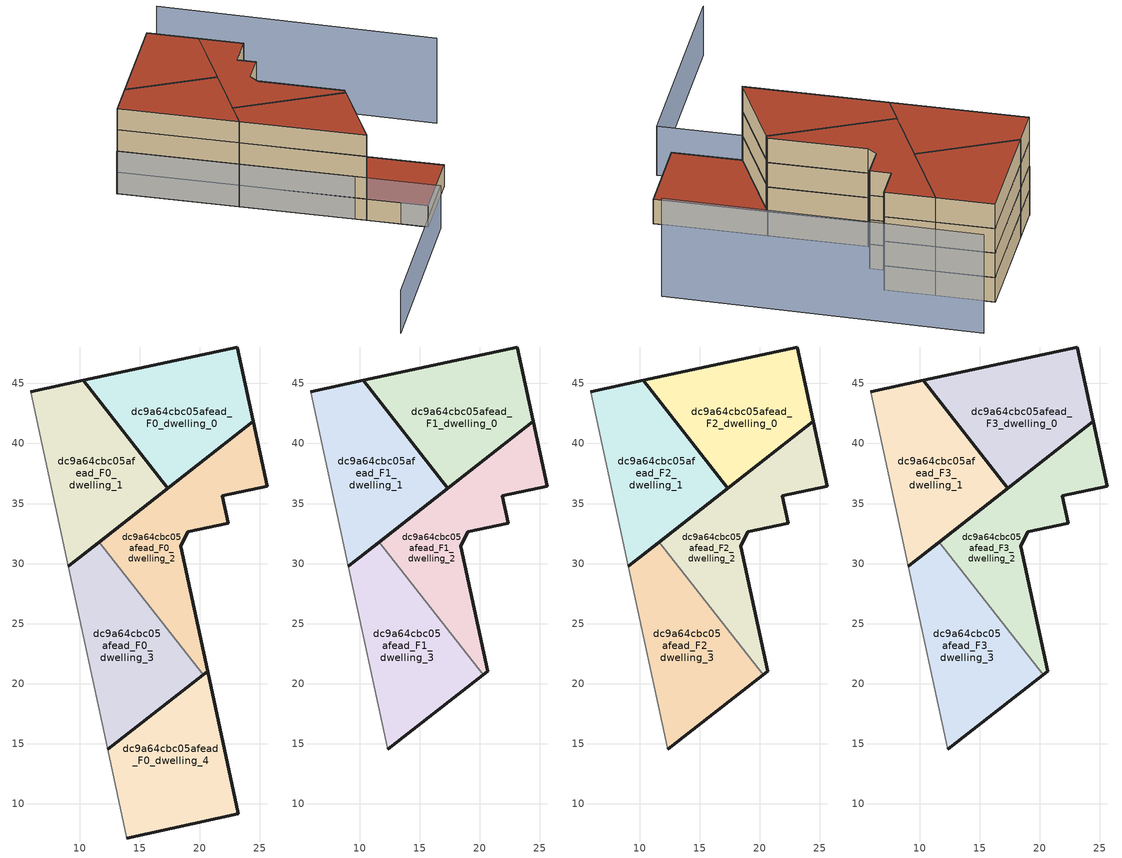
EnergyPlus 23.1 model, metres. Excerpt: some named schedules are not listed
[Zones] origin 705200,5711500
dc9a64cbc05afead_F0_dwelling_0
 floor ground (EU_floor_Construction): 24.47,41.83 23.13,48.03 10.28,45.26 17.34,36.25 z0
 wall outside (EU_wall_Construction): 10.28,45.26 23.13,48.03 24.47,41.83 17.34,36.25 10.28,45.26 z0:3
dc9a64cbc05afead_F0_dwelling_1
 floor ground (EU_floor_Construction): 17.34,36.25 10.28,45.26 5.91,44.32 9.06,29.76 z0
 wall outside (EU_wall_Construction): 5.91,44.32 10.28,45.26 17.34,36.25 9.06,29.76 z0:3
 wall adiabatic (EU_wall_Construction): 9.06,29.76 5.91,44.32 z0:3
dc9a64cbc05afead_F0_dwelling_2
 floor ground (EU_floor_Construction): 20.65,21.04 18.41,31.44 18.99,32.64 22.35,33.36 21.85,35.63 25.63,36.44 24.47,41.83 11.63,31.78 20.27,20.74 z0
 wall outside (EU_wall_Construction): 11.63,31.78 24.47,41.83 25.63,36.44 21.85,35.63 22.35,33.36 18.99,32.64 18.41,31.44 20.65,21.04 20.27,20.74 z0:3
 wall to dc9a64cbc05afead_F0_dwelling_3 (EU_wall_Construction): 20.27,20.74 11.63,31.78 z0:3
dc9a64cbc05afead_F0_dwelling_3
 floor ground (EU_floor_Construction): 20.27,20.74 11.63,31.78 9.06,29.76 12.35,14.53 z0
 wall outside (EU_wall_Construction): 9.06,29.76 11.63,31.78 / 20.27,20.74 12.35,14.53 z0:3
 wall adiabatic (EU_wall_Construction): 12.35,14.53 9.06,29.76 z0:3
dc9a64cbc05afead_F0_dwelling_4
 floor ground (EU_floor_Construction): 23.22,9.16 20.65,21.04 12.35,14.53 13.94,7.16 z0
 wall outside (EU_wall_Construction): 12.35,14.53 20.65,21.04 23.22,9.16 13.94,7.16 z0:3
 wall adiabatic (EU_wall_Construction): 13.94,7.16 12.35,14.53 z0:3
 roof outside (EU_roof_Construction): 20.65,21.04 23.22,9.16 13.94,7.16 12.35,14.53 z3
dc9a64cbc05afead_F1_dwelling_0
 floor to dc9a64cbc05afead_F0_dwelling_0 (EU_floor_Construction): 24.47,41.83 23.13,48.03 10.28,45.26 17.34,36.25 z3
 wall outside (EU_wall_Construction): 10.28,45.26 23.13,48.03 24.47,41.83 17.34,36.25 10.28,45.26 z3:6
dc9a64cbc05afead_F1_dwelling_1
 floor to dc9a64cbc05afead_F0_dwelling_1 (EU_floor_Construction): 17.34,36.25 10.28,45.26 5.91,44.32 9.06,29.76 z3
 wall outside (EU_wall_Construction): 5.91,44.32 10.28,45.26 17.34,36.25 9.06,29.76 z3:6
 wall adiabatic (EU_wall_Construction): 9.06,29.76 5.91,44.32 z3:6
dc9a64cbc05afead_F1_dwelling_2
 floor to dc9a64cbc05afead_F0_dwelling_2 (EU_floor_Construction): 20.65,21.04 18.4,31.44 18.99,32.64 22.35,33.36 21.85,35.63 25.63,36.44 24.47,41.83 11.63,31.78 20.27,20.74 z3
 wall outside (EU_wall_Construction): 11.63,31.78 24.47,41.83 25.63,36.44 21.85,35.63 22.35,33.36 18.99,32.64 18.41,31.44 20.65,21.04 20.27,20.74 z3:6
 wall to dc9a64cbc05afead_F1_dwelling_3 (EU_wall_Construction): 20.27,20.74 11.63,31.78 z3:6
dc9a64cbc05afead_F1_dwelling_3
 floor to dc9a64cbc05afead_F0_dwelling_3 (EU_floor_Construction): 20.27,20.74 11.63,31.78 9.06,29.76 12.35,14.53 z3
 wall outside (EU_wall_Construction): 9.06,29.76 11.63,31.78 / 20.27,20.74 12.35,14.53 z3:6
 wall adiabatic (EU_wall_Construction): 12.35,14.53 9.06,29.76 z3:6
dc9a64cbc05afead_F2_dwelling_0
 floor to dc9a64cbc05afead_F1_dwelling_0 (EU_floor_Construction): 24.47,41.83 23.13,48.03 10.28,45.26 17.34,36.25 z6
 wall outside (EU_wall_Construction): 10.28,45.26 23.13,48.03 24.47,41.83 17.34,36.25 10.28,45.26 z6:9
dc9a64cbc05afead_F2_dwelling_1
 floor to dc9a64cbc05afead_F1_dwelling_1 (EU_floor_Construction): 17.34,36.25 10.28,45.26 5.91,44.32 9.06,29.76 z6
 wall outside (EU_wall_Construction): 5.91,44.32 10.28,45.26 17.34,36.25 9.06,29.76 z6:9
 wall adiabatic (EU_wall_Construction): 9.06,29.76 5.91,44.32 z6:9
dc9a64cbc05afead_F2_dwelling_2
 floor to dc9a64cbc05afead_F1_dwelling_2 (EU_floor_Construction): 20.65,21.04 18.4,31.44 18.99,32.64 22.35,33.36 21.85,35.63 25.63,36.44 24.47,41.83 11.63,31.78 20.27,20.74 z6
 wall outside (EU_wall_Construction): 11.63,31.78 24.47,41.83 25.63,36.44 21.85,35.63 22.35,33.36 18.99,32.64 18.41,31.44 20.65,21.04 20.27,20.74 z6:9
 wall to dc9a64cbc05afead_F2_dwelling_3 (EU_wall_Construction): 20.27,20.74 11.63,31.78 z6:9
dc9a64cbc05afead_F2_dwelling_3
 floor to dc9a64cbc05afead_F1_dwelling_3 (EU_floor_Construction): 20.27,20.74 11.63,31.78 9.06,29.76 12.35,14.53 z6
 wall outside (EU_wall_Construction): 9.06,29.76 11.63,31.78 / 20.27,20.74 12.35,14.53 z6:9
 wall adiabatic (EU_wall_Construction): 12.35,14.53 9.06,29.76 z6:9
dc9a64cbc05afead_F3_dwelling_0
 floor to dc9a64cbc05afead_F2_dwelling_0 (EU_floor_Construction): 24.47,41.83 23.13,48.03 10.28,45.26 17.34,36.25 z9
 wall outside (EU_wall_Construction): 10.28,45.26 23.13,48.03 24.47,41.83 17.34,36.25 10.28,45.26 z9:12
 roof outside (EU_roof_Construction): 23.13,48.03 24.47,41.83 17.34,36.25 10.28,45.26 z12
dc9a64cbc05afead_F3_dwelling_1
 floor to dc9a64cbc05afead_F2_dwelling_1 (EU_floor_Construction): 17.34,36.25 10.28,45.26 5.91,44.32 9.06,29.76 z9
 wall outside (EU_wall_Construction): 5.91,44.32 10.28,45.26 17.34,36.25 9.06,29.76 z9:12
 wall adiabatic (EU_wall_Construction): 9.06,29.76 5.91,44.32 z9:12
 roof outside (EU_roof_Construction): 10.28,45.26 17.34,36.25 9.06,29.76 5.91,44.32 z12
dc9a64cbc05afead_F3_dwelling_2
 floor to dc9a64cbc05afead_F2_dwelling_2 (EU_floor_Construction): 20.65,21.04 18.4,31.44 18.99,32.64 22.35,33.36 21.85,35.63 25.63,36.44 24.47,41.83 11.63,31.78 20.27,20.74 z9
 wall outside (EU_wall_Construction): 11.63,31.78 24.47,41.83 25.63,36.44 21.85,35.63 22.35,33.36 18.99,32.64 18.41,31.44 20.65,21.04 20.27,20.74 z9:12
 wall to dc9a64cbc05afead_F3_dwelling_3 (EU_wall_Construction): 20.27,20.74 11.63,31.78 z9:12
 roof outside (EU_roof_Construction): 24.47,41.83 25.63,36.44 21.85,35.63 22.35,33.36 18.99,32.64 18.41,31.44 20.65,21.04 20.27,20.74 11.63,31.78 z12
dc9a64cbc05afead_F3_dwelling_3
 floor to dc9a64cbc05afead_F2_dwelling_3 (EU_floor_Construction): 20.27,20.74 11.63,31.78 9.06,29.76 12.35,14.53 z9
 wall outside (EU_wall_Construction): 9.06,29.76 11.63,31.78 / 20.27,20.74 12.35,14.53 z9:12
 wall adiabatic (EU_wall_Construction): 12.35,14.53 9.06,29.76 z9:12
 roof outside (EU_roof_Construction): 11.63,31.78 20.27,20.74 12.35,14.53 9.06,29.76 z12
shading: 5.9,44.37 14.26,5.66 / 14.26,5.66 -9.49,0.53 z0:6; 35.95,15.74 29.19,49.36 z0:12
[Building]
EU S2 Campaign: North Axis=0; Terrain=City; Solar Distribution=FullExterior
[Site:Location]
London: Latitude=51.5; Longitude=-0.5; Time Zone=0; Elevation=25
[SizingPeriod:WeatherFileDays]
AnnualSizingPeriod: Begin Month=1; Begin Day of Month=1; End Month=12; End Day of Month=31; Day of Week for Start Day=Monday; Use Weather File Daylight Saving Period=No; Use Weather File Rain and Snow Indicators=No
[MATERIAL]
EU_InternalMass_Material: Roughness=MediumRough; Thickness=0.1; Conductivity=1; Density=1800; Specific Heat=900; Thermal Absorptance=0.9; Solar Absorptance=0.7; Visible Absorptance=0.7
[MATERIAL:NOMASS] Roughness=MediumRough; Thermal Absorptance=0.9; Solar Absorptance=0.7; Visible Absorptance=0.7
Name | Thermal Resistance
EU_wall_NoMass | 1.04674
EU_roof_NoMass | 4.32442
EU_floor_NoMass | 2.04616
[CONSTRUCTION]
EU_wall_Construction: EU_wall_NoMass
EU_roof_Construction: EU_roof_NoMass
EU_floor_Construction: EU_floor_NoMass
EU_InternalMass_Construction: EU_InternalMass_Material
[ZONE] Type=1; Multiplier=1; Ceiling Height=autocalculate; Floor Area=autocalculate; Part of Total Floor Area=Yes
Name | Volume
dc9a64cbc05afead_F0_dwelling_0; dc9a64cbc05afead_F1_dwelling_0; dc9a64cbc05afead_F2_dwelling_0; dc9a64cbc05afead_F3_dwelling_0 | 280.406
dc9a64cbc05afead_F0_dwelling_1; dc9a64cbc05afead_F1_dwelling_1; dc9a64cbc05afead_F2_dwelling_1; dc9a64cbc05afead_F3_dwelling_1 | 280.381
dc9a64cbc05afead_F0_dwelling_2 | 280.38
dc9a64cbc05afead_F1_dwelling_2; dc9a64cbc05afead_F2_dwelling_2; dc9a64cbc05afead_F3_dwelling_2 | 280.378
dc9a64cbc05afead_F0_dwelling_3; dc9a64cbc05afead_F1_dwelling_3; dc9a64cbc05afead_F2_dwelling_3; dc9a64cbc05afead_F3_dwelling_3 | 280.397
dc9a64cbc05afead_F0_dwelling_4 | 280.392
[INTERNALMASS] Construction=EU_InternalMass_Construction
Name | Zone or ZoneList | Surface Area
dc9a64cbc05afead_F0_dwelling_0_EU_InternalMass | dc9a64cbc05afead_F0_dwelling_0 | 93.4685
dc9a64cbc05afead_F0_dwelling_1_EU_InternalMass | dc9a64cbc05afead_F0_dwelling_1 | 93.464
dc9a64cbc05afead_F0_dwelling_2_EU_InternalMass | dc9a64cbc05afead_F0_dwelling_2 | 93.4601
dc9a64cbc05afead_F0_dwelling_3_EU_InternalMass | dc9a64cbc05afead_F0_dwelling_3 | 93.4676
dc9a64cbc05afead_F0_dwelling_4_EU_InternalMass | dc9a64cbc05afead_F0_dwelling_4 | 93.4644
dc9a64cbc05afead_F1_dwelling_0_EU_InternalMass | dc9a64cbc05afead_F1_dwelling_0 | 116.831
dc9a64cbc05afead_F1_dwelling_1_EU_InternalMass | dc9a64cbc05afead_F1_dwelling_1 | 116.829
dc9a64cbc05afead_F1_dwelling_2_EU_InternalMass | dc9a64cbc05afead_F1_dwelling_2 | 116.835
dc9a64cbc05afead_F1_dwelling_3_EU_InternalMass | dc9a64cbc05afead_F1_dwelling_3 | 116.823
dc9a64cbc05afead_F2_dwelling_0_EU_InternalMass | dc9a64cbc05afead_F2_dwelling_0 | 116.831
dc9a64cbc05afead_F2_dwelling_1_EU_InternalMass | dc9a64cbc05afead_F2_dwelling_1 | 116.829
dc9a64cbc05afead_F2_dwelling_2_EU_InternalMass | dc9a64cbc05afead_F2_dwelling_2 | 116.835
dc9a64cbc05afead_F2_dwelling_3_EU_InternalMass | dc9a64cbc05afead_F2_dwelling_3 | 116.823
dc9a64cbc05afead_F3_dwelling_0_EU_InternalMass | dc9a64cbc05afead_F3_dwelling_0 | 116.831
dc9a64cbc05afead_F3_dwelling_1_EU_InternalMass | dc9a64cbc05afead_F3_dwelling_1 | 116.829
dc9a64cbc05afead_F3_dwelling_2_EU_InternalMass | dc9a64cbc05afead_F3_dwelling_2 | 116.835
dc9a64cbc05afead_F3_dwelling_3_EU_InternalMass | dc9a64cbc05afead_F3_dwelling_3 | 116.823
[OTHEREQUIPMENT] Fuel Type=Electricity; Design Level Calculation Method=Watts/Area; Power per Zone Floor Area=1; Fraction Latent=0; Fraction Radiant=0; Fraction Lost=0; Carbon Dioxide Generation Rate=0; EndUse Subcategory=EU_Step8_InternalGains
Name | Zone or ZoneList or Space or SpaceList | Schedule
EU_Step8_InternalGain_dc9a64cbc05afead_F0_dwelling_0_f000 | dc9a64cbc05afead_F0_dwelling_0 | EU_Step8_GainSchedule_dc9a64cbc05afead_F0_dwelling_0_f000
EU_Step8_InternalGain_dc9a64cbc05afead_F0_dwelling_1_f000 | dc9a64cbc05afead_F0_dwelling_1 | EU_Step8_GainSchedule_dc9a64cbc05afead_F0_dwelling_1_f000
EU_Step8_InternalGain_dc9a64cbc05afead_F0_dwelling_2_f000 | dc9a64cbc05afead_F0_dwelling_2 | EU_Step8_GainSchedule_dc9a64cbc05afead_F0_dwelling_2_f000
EU_Step8_InternalGain_dc9a64cbc05afead_F0_dwelling_3_f000 | dc9a64cbc05afead_F0_dwelling_3 | EU_Step8_GainSchedule_dc9a64cbc05afead_F0_dwelling_3_f000
EU_Step8_InternalGain_dc9a64cbc05afead_F0_dwelling_4_f000 | dc9a64cbc05afead_F0_dwelling_4 | EU_Step8_GainSchedule_dc9a64cbc05afead_F0_dwelling_4_f000
EU_Step8_InternalGain_dc9a64cbc05afead_F1_dwelling_0_f000 | dc9a64cbc05afead_F1_dwelling_0 | EU_Step8_GainSchedule_dc9a64cbc05afead_F1_dwelling_0_f000
EU_Step8_InternalGain_dc9a64cbc05afead_F1_dwelling_1_f000 | dc9a64cbc05afead_F1_dwelling_1 | EU_Step8_GainSchedule_dc9a64cbc05afead_F1_dwelling_1_f000
EU_Step8_InternalGain_dc9a64cbc05afead_F1_dwelling_2_f000 | dc9a64cbc05afead_F1_dwelling_2 | EU_Step8_GainSchedule_dc9a64cbc05afead_F1_dwelling_2_f000
EU_Step8_InternalGain_dc9a64cbc05afead_F1_dwelling_3_f000 | dc9a64cbc05afead_F1_dwelling_3 | EU_Step8_GainSchedule_dc9a64cbc05afead_F1_dwelling_3_f000
EU_Step8_InternalGain_dc9a64cbc05afead_F2_dwelling_0_f000 | dc9a64cbc05afead_F2_dwelling_0 | EU_Step8_GainSchedule_dc9a64cbc05afead_F2_dwelling_0_f000
EU_Step8_InternalGain_dc9a64cbc05afead_F2_dwelling_1_f000 | dc9a64cbc05afead_F2_dwelling_1 | EU_Step8_GainSchedule_dc9a64cbc05afead_F2_dwelling_1_f000
EU_Step8_InternalGain_dc9a64cbc05afead_F2_dwelling_2_f000 | dc9a64cbc05afead_F2_dwelling_2 | EU_Step8_GainSchedule_dc9a64cbc05afead_F2_dwelling_2_f000
EU_Step8_InternalGain_dc9a64cbc05afead_F2_dwelling_3_f000 | dc9a64cbc05afead_F2_dwelling_3 | EU_Step8_GainSchedule_dc9a64cbc05afead_F2_dwelling_3_f000
EU_Step8_InternalGain_dc9a64cbc05afead_F3_dwelling_0_f000 | dc9a64cbc05afead_F3_dwelling_0 | EU_Step8_GainSchedule_dc9a64cbc05afead_F3_dwelling_0_f000
EU_Step8_InternalGain_dc9a64cbc05afead_F3_dwelling_1_f000 | dc9a64cbc05afead_F3_dwelling_1 | EU_Step8_GainSchedule_dc9a64cbc05afead_F3_dwelling_1_f000
EU_Step8_InternalGain_dc9a64cbc05afead_F3_dwelling_2_f000 | dc9a64cbc05afead_F3_dwelling_2 | EU_Step8_GainSchedule_dc9a64cbc05afead_F3_dwelling_2_f000
EU_Step8_InternalGain_dc9a64cbc05afead_F3_dwelling_3_f000 | dc9a64cbc05afead_F3_dwelling_3 | EU_Step8_GainSchedule_dc9a64cbc05afead_F3_dwelling_3_f000
[ZONEVENTILATION:DESIGNFLOWRATE] Schedule=EU_AlwaysOn; Design Flow Rate Calculation Method=AirChanges/Hour; Air Changes per Hour=0.488719; Ventilation Type=Natural; Fan Pressure Rise=0; Fan Total Efficiency=1; Constant Term Coefficient=1; Temperature Term Coefficient=0; Velocity Term Coefficient=0; Velocity Squared Term Coefficient=0; Minimum Indoor Temperature=-100; Maximum Indoor Temperature=100; Delta Temperature=-100; Minimum Outdoor Temperature=-100; Maximum Outdoor Temperature=100; Maximum Wind Speed=40
Name | Zone or ZoneList or Space or SpaceList
EU_ConstantAir_dc9a64cbc05afead_F0_dwelling_0 | dc9a64cbc05afead_F0_dwelling_0
EU_ConstantAir_dc9a64cbc05afead_F0_dwelling_1 | dc9a64cbc05afead_F0_dwelling_1
EU_ConstantAir_dc9a64cbc05afead_F0_dwelling_2 | dc9a64cbc05afead_F0_dwelling_2
EU_ConstantAir_dc9a64cbc05afead_F0_dwelling_3 | dc9a64cbc05afead_F0_dwelling_3
EU_ConstantAir_dc9a64cbc05afead_F0_dwelling_4 | dc9a64cbc05afead_F0_dwelling_4
EU_ConstantAir_dc9a64cbc05afead_F1_dwelling_0 | dc9a64cbc05afead_F1_dwelling_0
EU_ConstantAir_dc9a64cbc05afead_F1_dwelling_1 | dc9a64cbc05afead_F1_dwelling_1
EU_ConstantAir_dc9a64cbc05afead_F1_dwelling_2 | dc9a64cbc05afead_F1_dwelling_2
EU_ConstantAir_dc9a64cbc05afead_F1_dwelling_3 | dc9a64cbc05afead_F1_dwelling_3
EU_ConstantAir_dc9a64cbc05afead_F2_dwelling_0 | dc9a64cbc05afead_F2_dwelling_0
EU_ConstantAir_dc9a64cbc05afead_F2_dwelling_1 | dc9a64cbc05afead_F2_dwelling_1
EU_ConstantAir_dc9a64cbc05afead_F2_dwelling_2 | dc9a64cbc05afead_F2_dwelling_2
EU_ConstantAir_dc9a64cbc05afead_F2_dwelling_3 | dc9a64cbc05afead_F2_dwelling_3
EU_ConstantAir_dc9a64cbc05afead_F3_dwelling_0 | dc9a64cbc05afead_F3_dwelling_0
EU_ConstantAir_dc9a64cbc05afead_F3_dwelling_1 | dc9a64cbc05afead_F3_dwelling_1
EU_ConstantAir_dc9a64cbc05afead_F3_dwelling_2 | dc9a64cbc05afead_F3_dwelling_2
EU_ConstantAir_dc9a64cbc05afead_F3_dwelling_3 | dc9a64cbc05afead_F3_dwelling_3
[HVACTEMPLATE:THERMOSTAT] Constant Heating Setpoint=20; Constant Cooling Setpoint=50
EU_HeatOnly_dc9a64cbc05afead_F0_dwelling_0; EU_HeatOnly_dc9a64cbc05afead_F0_dwelling_1; EU_HeatOnly_dc9a64cbc05afead_F0_dwelling_2; EU_HeatOnly_dc9a64cbc05afead_F0_dwelling_3; EU_HeatOnly_dc9a64cbc05afead_F0_dwelling_4; EU_HeatOnly_dc9a64cbc05afead_F1_dwelling_0; EU_HeatOnly_dc9a64cbc05afead_F1_dwelling_1; EU_HeatOnly_dc9a64cbc05afead_F1_dwelling_2; EU_HeatOnly_dc9a64cbc05afead_F1_dwelling_3; EU_HeatOnly_dc9a64cbc05afead_F2_dwelling_0; EU_HeatOnly_dc9a64cbc05afead_F2_dwelling_1; EU_HeatOnly_dc9a64cbc05afead_F2_dwelling_2; EU_HeatOnly_dc9a64cbc05afead_F2_dwelling_3; EU_HeatOnly_dc9a64cbc05afead_F3_dwelling_0; EU_HeatOnly_dc9a64cbc05afead_F3_dwelling_1; EU_HeatOnly_dc9a64cbc05afead_F3_dwelling_2; EU_HeatOnly_dc9a64cbc05afead_F3_dwelling_3
[HVACTEMPLATE:ZONE:IDEALLOADSAIRSYSTEM] System Availability Schedule=EU_AlwaysOn; Maximum Heating Supply Air Temperature=50; Minimum Cooling Supply Air Temperature=13; Maximum Heating Supply Air Humidity Ratio=0.0156; Minimum Cooling Supply Air Humidity Ratio=0.0077; Heating Limit=NoLimit; Cooling Limit=NoLimit; Heating Availability Schedule=EU_AlwaysOn; Cooling Availability Schedule=EU_CoolingOff; Dehumidification Control Type=ConstantSensibleHeatRatio; Cooling Sensible Heat Ratio=0.7; Dehumidification Setpoint=60; Humidification Control Type=None; Humidification Setpoint=30; Outdoor Air Method=None; Outdoor Air Flow Rate per Person=0.00944; Outdoor Air Flow Rate per Zone Floor Area=0; Outdoor Air Flow Rate per Zone=0; Demand Controlled Ventilation Type=None; Outdoor Air Economizer Type=NoEconomizer; Heat Recovery Type=None; Sensible Heat Recovery Effectiveness=0.7; Latent Heat Recovery Effectiveness=0.65
Name | Template Thermostat
dc9a64cbc05afead_F0_dwelling_0 | EU_HeatOnly_dc9a64cbc05afead_F0_dwelling_0
dc9a64cbc05afead_F0_dwelling_1 | EU_HeatOnly_dc9a64cbc05afead_F0_dwelling_1
dc9a64cbc05afead_F0_dwelling_2 | EU_HeatOnly_dc9a64cbc05afead_F0_dwelling_2
dc9a64cbc05afead_F0_dwelling_3 | EU_HeatOnly_dc9a64cbc05afead_F0_dwelling_3
dc9a64cbc05afead_F0_dwelling_4 | EU_HeatOnly_dc9a64cbc05afead_F0_dwelling_4
dc9a64cbc05afead_F1_dwelling_0 | EU_HeatOnly_dc9a64cbc05afead_F1_dwelling_0
dc9a64cbc05afead_F1_dwelling_1 | EU_HeatOnly_dc9a64cbc05afead_F1_dwelling_1
dc9a64cbc05afead_F1_dwelling_2 | EU_HeatOnly_dc9a64cbc05afead_F1_dwelling_2
dc9a64cbc05afead_F1_dwelling_3 | EU_HeatOnly_dc9a64cbc05afead_F1_dwelling_3
dc9a64cbc05afead_F2_dwelling_0 | EU_HeatOnly_dc9a64cbc05afead_F2_dwelling_0
dc9a64cbc05afead_F2_dwelling_1 | EU_HeatOnly_dc9a64cbc05afead_F2_dwelling_1
dc9a64cbc05afead_F2_dwelling_2 | EU_HeatOnly_dc9a64cbc05afead_F2_dwelling_2
dc9a64cbc05afead_F2_dwelling_3 | EU_HeatOnly_dc9a64cbc05afead_F2_dwelling_3
dc9a64cbc05afead_F3_dwelling_0 | EU_HeatOnly_dc9a64cbc05afead_F3_dwelling_0
dc9a64cbc05afead_F3_dwelling_1 | EU_HeatOnly_dc9a64cbc05afead_F3_dwelling_1
dc9a64cbc05afead_F3_dwelling_2 | EU_HeatOnly_dc9a64cbc05afead_F3_dwelling_2
dc9a64cbc05afead_F3_dwelling_3 | EU_HeatOnly_dc9a64cbc05afead_F3_dwelling_3
[SIZING:ZONE] Zone Cooling Design Supply Air Temperature Input Method=SupplyAirTemperature; Zone Cooling Design Supply Air Temperature=13; Zone Heating Design Supply Air Temperature Input Method=SupplyAirTemperature; Zone Heating Design Supply Air Temperature=50; Zone Cooling Design Supply Air Humidity Ratio=0.008; Zone Heating Design Supply Air Humidity Ratio=0.008; Cooling Design Air Flow Method=DesignDay; Cooling Design Air Flow Rate=0; Cooling Minimum Air Flow per Zone Floor Area=0.000762; Cooling Minimum Air Flow=0; Cooling Minimum Air Flow Fraction=0.2; Heating Design Air Flow Method=DesignDay; Heating Design Air Flow Rate=0; Heating Maximum Air Flow per Zone Floor Area=0.002032; Heating Maximum Air Flow=0.141576; Heating Maximum Air Flow Fraction=0.3; Account for Dedicated Outdoor Air System=No; Dedicated Outdoor Air System Control Strategy=NeutralSupplyAir; Dedicated Outdoor Air Low Setpoint Temperature for Design=autosize; Dedicated Outdoor Air High Setpoint Temperature for Design=autosize; Zone Load Sizing Method=Sensible Load Only No Latent Load; Zone Latent Cooling Design Supply Air Humidity Ratio Input Method=HumidityRatioDifference; Zone Cooling Design Supply Air Humidity Ratio Difference=0.005; Zone Latent Heating Design Supply Air Humidity Ratio Input Method=HumidityRatioDifference; Zone Humidification Design Supply Air Humidity Ratio Difference=0.005
dc9a64cbc05afead_F0_dwelling_0; dc9a64cbc05afead_F0_dwelling_1; dc9a64cbc05afead_F0_dwelling_2; dc9a64cbc05afead_F0_dwelling_3; dc9a64cbc05afead_F0_dwelling_4; dc9a64cbc05afead_F1_dwelling_0; dc9a64cbc05afead_F1_dwelling_1; dc9a64cbc05afead_F1_dwelling_2; dc9a64cbc05afead_F1_dwelling_3; dc9a64cbc05afead_F2_dwelling_0; dc9a64cbc05afead_F2_dwelling_1; dc9a64cbc05afead_F2_dwelling_2; dc9a64cbc05afead_F2_dwelling_3; dc9a64cbc05afead_F3_dwelling_0; dc9a64cbc05afead_F3_dwelling_1; dc9a64cbc05afead_F3_dwelling_2; dc9a64cbc05afead_F3_dwelling_3
[SCHEDULE:FILE]
EU_Step8_GainSchedule_dc9a64cbc05afead_F0_dwelling_0_f000: File=../../schedules/dc9a64cbc05afead/dc9a64cbc05afead_F0_dwelling_0_f000_gain.csv; Column Number=1; Rows to Skip at Top=0; Number of Hours of Data=8760; Column Separator=Comma; Interpolate to Timestep=No; Minutes per Item=60; Adjust Schedule for Daylight Savings=Yes
